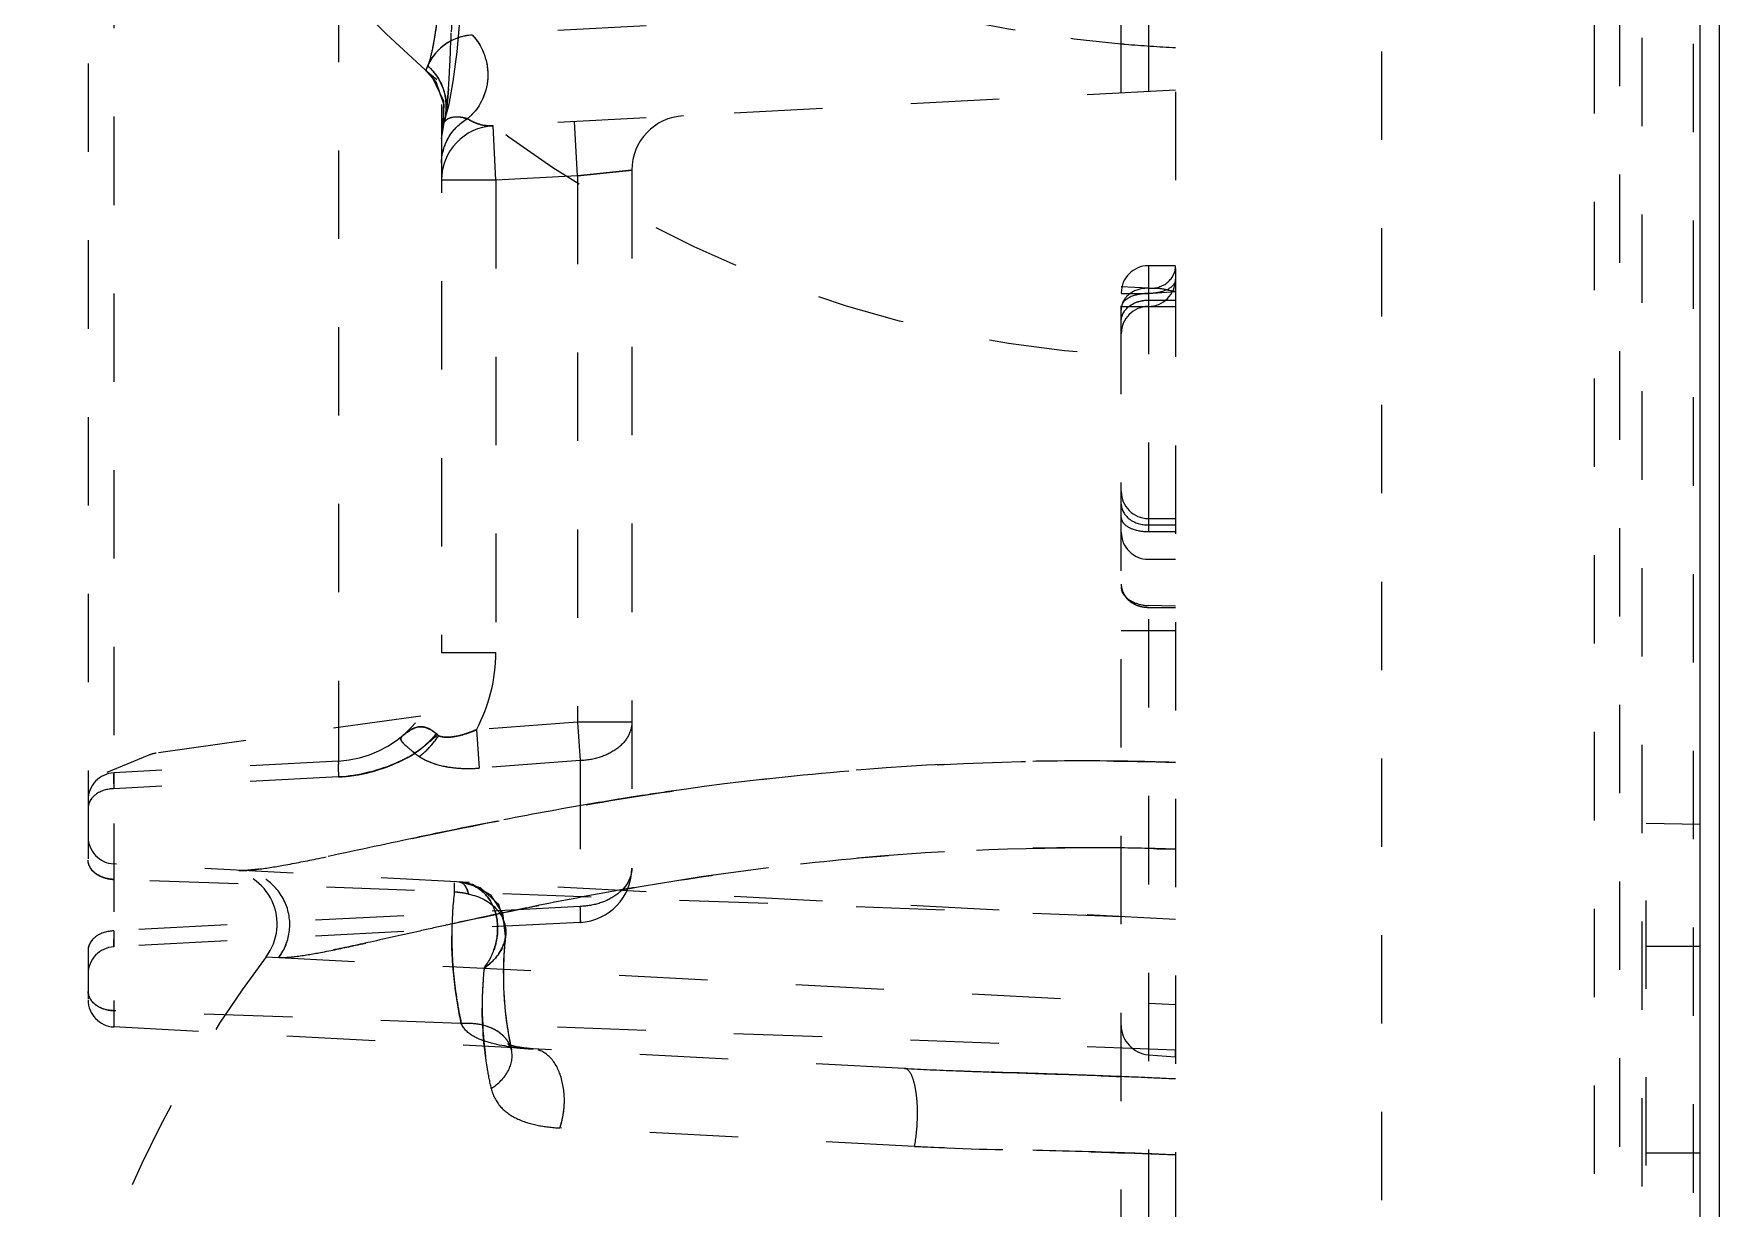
# Model space of a CAD drawing. Header units: millimetres. Extents: x -840 to 1682, y -9216 to -2117.
# Drawn here: x 212.55 to 243.7, y -6668.01 to -6646.3 of the extents above; entities that cross this region are included whole.
import ezdxf

# ---------------------------------------------------------------- set-up
doc = ezdxf.new("R2010")
doc.units = ezdxf.units.MM
doc.header["$LTSCALE"] = 16.335
doc.linetypes.add('HIDDEN', pattern=[0.2, 0.1, -0.1])
doc.layers.get('0').update_dxf_attribs({"linetype": 'CONTINUOUS'})
doc.layers.add('DEFAULT_2', color=8, linetype='HIDDEN')

msp = doc.modelspace()

# ---------------------------------------------------------------- linework, layer by layer
at = {"color": 7, "linetype": 'Continuous'}
for p, q in [((243.348, -6788.357), (243.348, -6448.357)), ((243.702, -6503.749), (243.702, -6712.961))]:
    msp.add_line(p, q, dxfattribs=at)
at = {"layer": 'DEFAULT_2', "color": 8, "linetype": 'HIDDEN'}
for p, q in [((241.875, -6501.891), (241.848, -6721.344)), ((241.39, -6502.393), (241.39, -6714.321)), ((243.225, -6713.463), (243.225, -6503.247)), ((242.273, -6512.431), (242.273, -6704.283)), ((237.461, -6512.683), (237.461, -6704.031)), ((233.652, -6516.697), (233.652, -6700.751)), ((232.647, -6647.397), (232.647, -6569.318)), ((220.084, -6611.674), (220.084, -6657.739)), ((213.552, -6620.718), (213.552, -6664.143)), ((214.028, -6621.699), (214.028, -6664.662)), ((233.149, -6636.003), (233.149, -6647.37)), ((218.179, -6641.926), (218.179, -6659.747)), ((233.652, -6645.646), (220.654, -6646.327)), ((220.225, -6647.604), (220.302, -6647.186)), ((233.652, -6647.344), (221.037, -6648.005)), ((220.139, -6647.916), (220.225, -6647.604)), ((220.084, -6648.242), (220.139, -6647.915)), ((220.11, -6647.963), (220.084, -6648.19)), ((220.139, -6647.915), (220.128, -6647.938)), ((220.139, -6647.916), (220.139, -6647.915)), ((221.089, -6649.009), (221.037, -6648.005)), ((222.597, -6648.93), (222.544, -6647.926)), ((221.089, -6649.009), (220.084, -6649.009)), ((222.597, -6648.93), (221.089, -6649.009)), ((221.089, -6649.009), (221.089, -6657.739)), ((223.602, -6648.824), (222.597, -6648.93)), ((222.597, -6648.93), (223.428, -6648.842)), ((222.597, -6648.93), (222.597, -6659.029)), ((223.428, -6648.842), (223.552, -6648.829)), ((223.552, -6648.829), (223.602, -6648.824)), ((223.602, -6648.824), (223.602, -6661.725)), ((233.149, -6650.591), (233.149, -6695.937)), ((233.652, -6650.591), (233.149, -6650.591)), ((232.647, -6695.434), (232.647, -6650.984)), ((233.149, -6651.008), (232.647, -6650.984)), ((232.647, -6651.104), (233.149, -6651.104)), ((233.149, -6651.104), (233.652, -6651.068)), ((233.149, -6651.227), (233.652, -6651.227)), ((232.647, -6651.345), (233.652, -6651.345)), ((233.149, -6655.264), (233.652, -6655.264)), ((233.149, -6655.382), (233.652, -6655.382)), ((233.149, -6655.505), (233.652, -6655.505)), ((233.652, -6656.018), (233.149, -6656.018)), ((233.401, -6656.879), (233.149, -6656.873)), ((233.652, -6656.886), (233.401, -6656.879)), ((233.149, -6656.906), (233.652, -6656.906)), ((232.647, -6657.335), (233.652, -6657.335)), ((220.084, -6657.739), (221.089, -6657.739)), ((219.705, -6658.914), (214.809, -6659.602)), ((222.597, -6659.029), (220.73, -6659.167)), ((222.597, -6659.029), (222.649, -6659.739)), ((223.602, -6659.029), (222.597, -6659.029)), ((220.73, -6659.167), (220.782, -6659.877)), ((214.672, -6659.638), (213.897, -6659.961)), ((218.179, -6659.747), (214.028, -6659.964)), ((222.649, -6659.739), (220.782, -6659.877)), ((222.649, -6659.739), (222.649, -6662.434)), ((218.179, -6660.041), (214.028, -6660.258)), ((242.348, -6677.026), (242.348, -6660.903)), ((243.348, -6660.918), (242.348, -6660.903)), ((233.652, -6662.676), (214.028, -6661.647)), ((232.647, -6662.624), (214.028, -6661.934)), ((220.322, -6662.168), (220.322, -6661.999)), ((220.659, -6662.027), (220.415, -6661.982)), ((221.005, -6662.232), (220.659, -6662.027)), ((223.361, -6662.136), (223.308, -6662.146)), ((222.649, -6662.434), (214.028, -6662.886)), ((221.22, -6662.56), (221.005, -6662.232)), ((221.275, -6662.85), (221.141, -6662.399)), ((222.649, -6662.728), (214.028, -6663.18)), ((221.269, -6662.983), (221.22, -6662.56)), ((221.268, -6662.987), (221.275, -6662.85)), ((221.269, -6662.983), (221.269, -6662.983)), ((216.843, -6663.364), (233.652, -6664.245)), ((243.348, -6663.174), (242.348, -6663.174)), ((233.652, -6665.088), (214.028, -6664.361)), ((228.643, -6665.428), (214.028, -6664.662)), ((221.325, -6664.983), (221.31, -6664.975)), ((221.335, -6664.988), (221.311, -6664.976)), ((221.466, -6665.029), (221.325, -6664.983)), ((221.371, -6665.064), (221.38, -6665.093)), ((221.374, -6665.072), (221.379, -6665.092)), ((221.379, -6665.092), (221.379, -6665.092)), ((221.726, -6665.065), (221.48, -6665.031)), ((221.777, -6665.068), (221.726, -6665.065)), ((233.149, -6665.174), (233.652, -6665.212)), ((233.651, -6665.212), (233.652, -6665.15)), ((233.652, -6665.15), (233.652, -6665.088)), ((230.555, -6665.505), (231.223, -6665.528)), ((231.223, -6665.528), (231.644, -6665.542)), ((232.279, -6665.565), (232.552, -6665.576)), ((232.552, -6665.576), (232.647, -6665.58)), ((232.732, -6665.583), (232.647, -6665.58)), ((228.828, -6666.872), (222.272, -6666.528)), ((243.348, -6666.993), (242.348, -6666.993))]:
    msp.add_line(p, q, dxfattribs=at)
for points in [[(220.302, -6647.186), (220.371, -6646.639), (220.433, -6645.932), (220.481, -6645.045), (220.51, -6643.968), (220.516, -6642.692)], [(219.795, -6646.98), (219.913, -6647.103), (220.119, -6647.546), (220.11, -6647.963)], [(219.795, -6646.98), (219.973, -6647.185), (220.128, -6647.608), (220.11, -6647.963)], [(219.795, -6646.98), (219.986, -6647.205), (220.13, -6647.618), (220.11, -6647.963)], [(221.141, -6662.399), (220.803, -6662.087), (220.414, -6661.982)], [(221.31, -6664.975), (221.32, -6664.984), (221.365, -6665.049), (221.374, -6665.072)], [(221.311, -6664.976), (221.316, -6664.98), (221.361, -6665.041), (221.371, -6665.064)], [(221.778, -6665.068), (221.493, -6665.035), (221.364, -6664.997)]]:
    msp.add_lwpolyline(points, dxfattribs=at)
for centre, radius, start, end in [((233.853, -6630.97), 21.306, 93.2449, 266.7551), ((220.703, -6647.285), 0.958, 92.9944, 160.197), ((234.813, -6622.343), 24.242, 262.6669, 264.8729), ((234.822, -6622.25), 24.336, 264.8716, 265.0508), ((234.826, -6622.201), 24.385, 265.0514, 267.24), ((219.175, -6647.647), 0.996, 5.0848, 27.0011), ((219.933, -6647.097), 1.001, 320.8614, 333.0803), ((224.607, -6648.824), 1.005, 93, 180), ((221.088, -6648.231), 1.004, 163.0316, 179.9866), ((221.089, -6649.009), 1.005, 93, 180), ((220.282, -6648.847), 1.012, 74.0268, 77.8713), ((221.04, -6647.111), 0.901, 237.8897, 247.9168), ((233.149, -6651.093), 0.502, 90, 180), ((233.149, -6650.842), 0.502, 270, 0), ((233, -6651.413), 0.354, 159.7427, 179.9679), ((233.149, -6651.847), 0.502, 90, 180), ((233.149, -6654.762), 0.502, 180, 270), ((233.149, -6655.515), 0.502, 180, 270), ((218.074, -6657.739), 2.01, 273, 0), ((218.074, -6657.739), 3.015, 331.7329, 0), ((218.651, -6658.159), 1.72, 314.7275, 320.8476), ((218.476, -6658.208), 1.889, 319.9172, 325.4805), ((219.927, -6657.363), 1.975, 287.9855, 290.8031), ((219.847, -6657.151), 2.201, 290.7977, 293.6334), ((214.892, -6660.199), 0.603, 98, 111.4547), ((218.023, -6657.049), 2.996, 273.0003, 301.3666), ((214.054, -6660.466), 0.502, 93, 180), ((218.016, -6656.988), 3.057, 273.0682, 281.5047), ((231.911, -6709.826), 50.082, 88.0079, 89.1597), ((240.041, -6659.856), 26.016, 180.6841, 180.8852), ((240.114, -6659.855), 26.089, 180.6876, 180.885), ((232.816, -6718.799), 59.107, 98.01902, 98.77363), ((234.547, -6729.187), 69.639, 99.67305, 101.11512), ((233.43, -6722.712), 63.068, 99.15917, 99.66159), ((233.207, -6721.336), 61.674, 98.9726, 99.15798), ((233.089, -6720.586), 60.915, 98.77086, 98.97263), ((239.7, -6755.578), 96.528, 101.09705, 102.02848), ((214.054, -6661.146), 0.502, 180, 267), ((232.025, -6707.547), 46.199, 87.9816, 89.2303), ((216.041, -6662.759), 1.005, 322.9724, 87), ((222.597, -6661.725), 1.005, 273, 0), ((214.054, -6661.245), 0.69, 262.6009, 267.865), ((227.5, -6662.991), 7.226, 173.4605, 178.904), ((220.173, -6664.167), 2.004, 78.1322, 85.7539), ((220.181, -6664.071), 1.909, 83.0703, 85.7682), ((220.166, -6664.216), 2.054, 78.2193, 83.1491), ((234.566, -6725.392), 64.241, 100.09309, 101.59253), ((233.581, -6719.933), 58.694, 99.87513, 100.02727), ((233.488, -6719.402), 58.154, 99.73882, 99.8751), ((237.344, -6739.183), 78.308, 101.55588, 101.89964), ((259.418, -6840.053), 181.566, 102.47931, 102.64087), ((241.496, -6758.824), 98.383, 101.9073, 102.51088), ((220.666, -6662.911), 0.607, 10.5167, 16.9448), ((232.904, -6663.192), 18.878, 179.0706, 179.5565), ((227.606, -6662.994), 7.331, 178.894, 185.7742), ((227.538, -6663.707), 6.311, 173.4133, 186.1377), ((227.474, -6663.705), 6.248, 173.3666, 179.6536), ((233.853, -6676.195), 21.306, 142.9724, 269.4595), ((214.054, -6663.682), 0.502, 93.0002, 180.0035), ((227.83, -6662.971), 7.557, 185.8002, 192.4415), ((227.799, -6664.271), 6.963, 174.2604, 180.3361), ((227.585, -6663.702), 6.358, 181.9135, 186.1358), ((214.054, -6664.161), 0.502, 180, 267), ((227.77, -6663.681), 6.544, 186.148, 191.5986), ((227.704, -6663.69), 6.478, 186.1335, 188.7128), ((227.823, -6663.671), 6.598, 188.7144, 191.588), ((220.904, -6665.198), 0.487, 12.6126, 27.2153), ((227.898, -6663.657), 6.674, 191.5836, 192.4202), ((221.952, -6660.662), 4.409, 262.3952, 264.5327), ((222.067, -6659.448), 5.628, 264.55, 267.0478), ((232.249, -6595.492), 70.03, 267.04841, 267.8254), ((234.885, -6528.968), 136.605, 267.77939, 267.92607), ((239.215, -6408.363), 257.288, 267.93442, 268.07102), ((223.679, -6893.966), 228.562, 87.84354, 88.00274), ((225.087, -6855.651), 190.221, 87.72251, 87.95478), ((226.981, -6807.93), 142.463, 87.31637, 87.72097), ((227.064, -6806.047), 140.578, 87.31424, 87.68963), ((229.611, -6755.76), 88.824, 87.39257, 88.04146)]:
    msp.add_arc(centre, radius, start, end, dxfattribs=at)
msp.add_ellipse((233.149, -6664.672), major_axis=(-0.362, 0.375), ratio=0.92858, start_param=0.766878, end_param=2.337674, dxfattribs=at)
for points, knots in [([(219.828, -6632.889), (219.895, -6634.623), (220.021, -6637.138), (220.134, -6640.346), (220.167, -6642.395), (220.145, -6644.102), (220.072, -6645.414), (219.983, -6646.246), (219.895, -6646.69), (219.852, -6646.839), (219.828, -6646.894)], [0, 0, 0, 0, 0.370856, 0.53831, 0.686003, 0.808857, 0.903183, 0.966978, 0.987274, 1, 1, 1, 1]), ([(220.139, -6647.915), (220.155, -6647.868), (220.175, -6647.726), (220.205, -6647.453), (220.231, -6647.051), (220.268, -6646.27), (220.296, -6645.003), (220.305, -6643.167), (220.286, -6640.961), (220.243, -6638.464), (220.186, -6635.767), (220.146, -6633.913), (220.128, -6632.968)], [0, 0, 0, 0, 0.009984, 0.02844, 0.055381, 0.090664, 0.185303, 0.309507, 0.458907, 0.627935, 0.810414, 1, 1, 1, 1]), ([(220.287, -6641.368), (220.301, -6642.6), (220.307, -6644.584), (220.266, -6646.569), (220.212, -6647.32)], [0, 0, 0, 0, 0.620552, 1, 1, 1, 1]), ([(220.49, -6641.421), (221.996, -6642.83), (225.595, -6645.069), (229.656, -6646.122), (231.719, -6646.387)], [0, 0, 0, 0, 0.497835, 1, 1, 1, 1]), ([(220.088, -6645.074), (220.073, -6645.305), (220.04, -6645.715), (219.977, -6646.25), (219.91, -6646.626), (219.859, -6646.825), (219.828, -6646.894)], [0, 0, 0, 0, 0.377124, 0.669487, 0.876625, 1, 1, 1, 1]), ([(220.654, -6646.327), (220.466, -6646.336), (220.087, -6646.474), (219.854, -6646.801), (219.795, -6646.98)], [0, 0, 0, 0, 0.500298, 1, 1, 1, 1]), ([(220.654, -6646.327), (220.479, -6646.336), (220.239, -6646.419), (220.02, -6646.606), (219.923, -6646.722), (219.861, -6646.824), (219.826, -6646.894), (219.81, -6646.94), (219.799, -6646.959), (219.8, -6646.978), (219.795, -6646.98)], [0, 0, 0, 0, 0.462249, 0.62451, 0.756376, 0.860621, 0.937041, 0.964348, 0.984064, 1, 1, 1, 1]), ([(220.654, -6646.327), (220.85, -6646.532), (221.062, -6647.13), (220.78, -6647.703), (220.56, -6647.874)], [0, 0, 0, 0, 0.504537, 1, 1, 1, 1]), ([(219.828, -6646.894), (219.823, -6646.906), (219.815, -6646.927), (219.802, -6646.955), (219.801, -6646.97), (219.793, -6646.978), (219.795, -6646.98)], [0, 0, 0, 0, 0.433041, 0.746462, 0.936351, 1, 1, 1, 1]), ([(219.828, -6646.894), (219.97, -6647.018), (220.187, -6647.356), (220.183, -6647.757), (220.128, -6647.938)], [0, 0, 0, 0, 0.500596, 1, 1, 1, 1]), ([(220.212, -6647.32), (220.203, -6647.452), (220.183, -6647.65), (220.161, -6647.851), (220.139, -6647.915)], [0, 0, 0, 0, 0.661477, 1, 1, 1, 1]), ([(220.56, -6647.874), (220.472, -6647.849), (220.337, -6647.824), (220.178, -6647.881), (220.137, -6647.934), (220.11, -6647.956), (220.11, -6647.963)], [0, 0, 0, 0, 0.564453, 0.820502, 0.95586, 1, 1, 1, 1]), ([(220.56, -6647.874), (220.472, -6647.849), (220.336, -6647.825), (220.179, -6647.881), (220.136, -6647.934), (220.11, -6647.955), (220.11, -6647.963)], [0, 0, 0, 0, 0.564446, 0.820491, 0.955853, 1, 1, 1, 1]), ([(220.084, -6648.698), (220.084, -6648.535), (220.174, -6648.201), (220.418, -6647.959), (220.56, -6647.874)], [0, 0, 0, 0, 0.496094, 1, 1, 1, 1]), ([(220.084, -6648.698), (220.084, -6648.535), (220.174, -6648.201), (220.418, -6647.959), (220.56, -6647.874)], [0, 0, 0, 0, 0.496093, 1, 1, 1, 1]), ([(220.11, -6647.963), (220.114, -6647.964), (220.118, -6647.94), (220.129, -6647.936), (220.137, -6647.928)], [0, 0, 0, 0, 0.249021, 1, 1, 1, 1]), ([(220.11, -6647.963), (220.114, -6647.964), (220.118, -6647.94), (220.129, -6647.936), (220.137, -6647.928)], [0, 0, 0, 0, 0.249012, 1, 1, 1, 1]), ([(220.11, -6647.963), (220.111, -6647.962), (220.119, -6647.95), (220.127, -6647.938), (220.137, -6647.928)], [0, 0, 0, 0, 0.062548, 1, 1, 1, 1]), ([(233.149, -6651.008), (233.275, -6651.014), (233.53, -6650.949), (233.652, -6650.707), (233.652, -6650.598)], [0, 0, 0, 0, 0.535926, 1, 1, 1, 1]), ([(233.652, -6650.842), (233.652, -6650.878), (233.602, -6650.985), (233.41, -6651.08), (233.243, -6651.104), (233.149, -6651.104)], [0, 0, 0, 0, 0.176011, 0.535957, 1, 1, 1, 1]), ([(232.647, -6651.611), (232.647, -6651.508), (232.787, -6651.284), (233.025, -6651.227), (233.149, -6651.227)], [0, 0, 0, 0, 0.453467, 1, 1, 1, 1]), ([(233.149, -6651.008), (233.11, -6651.006), (232.964, -6651.013), (232.819, -6651.083), (232.747, -6651.162)], [0, 0, 0, 0, 0.2664, 1, 1, 1, 1]), ([(233.149, -6651.104), (233.111, -6651.104), (232.973, -6651.113), (232.832, -6651.151), (232.749, -6651.208)], [0, 0, 0, 0, 0.275511, 1, 1, 1, 1]), ([(232.647, -6654.997), (232.647, -6655.1), (232.787, -6655.324), (233.025, -6655.382), (233.149, -6655.382)], [0, 0, 0, 0, 0.453467, 1, 1, 1, 1]), ([(232.647, -6655.243), (232.647, -6655.278), (232.696, -6655.386), (232.888, -6655.481), (233.055, -6655.505), (233.149, -6655.505)], [0, 0, 0, 0, 0.175996, 0.535884, 1, 1, 1, 1]), ([(232.647, -6656.478), (232.647, -6656.59), (232.773, -6656.831), (233.024, -6656.906), (233.149, -6656.906)], [0, 0, 0, 0, 0.472111, 1, 1, 1, 1]), ([(232.72, -6656.7), (232.73, -6656.712), (232.781, -6656.761), (232.844, -6656.798), (232.894, -6656.819)], [0, 0, 0, 0, 0.228869, 1, 1, 1, 1]), ([(223.602, -6659.029), (223.602, -6659.12), (223.545, -6659.315), (223.325, -6659.542), (223.014, -6659.694), (222.774, -6659.734), (222.649, -6659.739)], [0, 0, 0, 0, 0.210427, 0.445359, 0.711824, 1, 1, 1, 1]), ([(219.359, -6659.285), (219.346, -6659.296), (219.311, -6659.35), (219.433, -6659.477), (219.521, -6659.545), (219.588, -6659.601)], [0, 0, 0, 0, 0.118962, 0.391288, 1, 1, 1, 1]), ([(219.585, -6659.599), (219.537, -6659.558), (219.463, -6659.498), (219.375, -6659.419), (219.336, -6659.365), (219.328, -6659.314), (219.349, -6659.294), (219.359, -6659.285)], [0, 0, 0, 0, 0.439751, 0.670916, 0.816388, 0.904639, 1, 1, 1, 1]), ([(219.359, -6659.285), (219.453, -6659.208), (219.682, -6659.025), (219.937, -6659.19), (220.033, -6659.278)], [0, 0, 0, 0, 0.483917, 1, 1, 1, 1]), ([(220.026, -6659.277), (219.972, -6659.227), (219.871, -6659.141), (219.61, -6659.079), (219.453, -6659.208), (219.359, -6659.285)], [0, 0, 0, 0, 0.290584, 0.519783, 1, 1, 1, 1]), ([(219.542, -6659.158), (219.526, -6659.166), (219.462, -6659.203), (219.403, -6659.249), (219.359, -6659.285)], [0, 0, 0, 0, 0.233972, 1, 1, 1, 1]), ([(219.585, -6659.599), (219.622, -6659.576), (219.769, -6659.476), (219.899, -6659.35), (219.984, -6659.245)], [0, 0, 0, 0, 0.240035, 1, 1, 1, 1]), ([(219.585, -6659.599), (219.609, -6659.584), (219.707, -6659.52), (219.798, -6659.443), (219.861, -6659.381)], [0, 0, 0, 0, 0.241471, 1, 1, 1, 1]), ([(219.588, -6659.601), (219.663, -6659.556), (219.802, -6659.44), (219.939, -6659.325), (220.009, -6659.265)], [0, 0, 0, 0, 0.487565, 1, 1, 1, 1]), ([(219.673, -6659.664), (219.706, -6659.639), (219.841, -6659.525), (219.956, -6659.389), (220.032, -6659.278)], [0, 0, 0, 0, 0.236558, 1, 1, 1, 1]), ([(219.834, -6659.141), (219.851, -6659.148), (219.923, -6659.186), (219.987, -6659.236), (220.033, -6659.278)], [0, 0, 0, 0, 0.228191, 1, 1, 1, 1]), ([(220.73, -6659.167), (220.615, -6659.217), (220.438, -6659.279), (220.199, -6659.314), (220.077, -6659.302), (220.026, -6659.277)], [0, 0, 0, 0, 0.514284, 0.765284, 1, 1, 1, 1]), ([(218.179, -6660.041), (218.307, -6660.034), (218.8, -6659.976), (219.278, -6659.795), (219.591, -6659.604)], [0, 0, 0, 0, 0.258855, 1, 1, 1, 1]), ([(219.595, -6659.606), (219.493, -6659.669), (219.049, -6659.892), (218.555, -6660.02), (218.179, -6660.041)], [0, 0, 0, 0, 0.241076, 1, 1, 1, 1]), ([(219.588, -6659.601), (219.612, -6659.586), (219.712, -6659.524), (219.797, -6659.442), (219.865, -6659.384)], [0, 0, 0, 0, 0.241656, 1, 1, 1, 1]), ([(219.673, -6659.664), (219.695, -6659.647), (219.784, -6659.574), (219.865, -6659.491), (219.921, -6659.424)], [0, 0, 0, 0, 0.238927, 1, 1, 1, 1]), ([(219.673, -6659.664), (219.747, -6659.713), (220.095, -6659.875), (220.491, -6659.899), (220.782, -6659.877)], [0, 0, 0, 0, 0.234155, 1, 1, 1, 1]), ([(219.673, -6659.664), (219.706, -6659.686), (219.852, -6659.768), (220.015, -6659.818), (220.14, -6659.843)], [0, 0, 0, 0, 0.238104, 1, 1, 1, 1]), ([(214.028, -6659.964), (214.026, -6659.964), (214.028, -6659.974), (214.025, -6659.985), (214.026, -6660.011), (214.025, -6660.06), (214.026, -6660.144), (214.027, -6660.216), (214.028, -6660.258)], [0, 0, 0, 0, 0.016895, 0.066179, 0.147596, 0.260413, 0.57565, 1, 1, 1, 1]), ([(214.027, -6660.167), (214.026, -6660.145), (214.026, -6660.084), (214.025, -6660.022), (214.026, -6659.981)], [0, 0, 0, 0, 0.346272, 1, 1, 1, 1]), ([(214.027, -6660.168), (214.026, -6660.147), (214.026, -6660.085), (214.025, -6660.022), (214.026, -6659.982)], [0, 0, 0, 0, 0.345918, 1, 1, 1, 1]), ([(216.34, -6661.769), (216.45, -6661.774), (216.728, -6661.747), (217.216, -6661.667), (217.854, -6661.539), (218.96, -6661.303), (220.599, -6660.95), (222.818, -6660.528), (225.308, -6660.15), (228.941, -6659.772), (231.753, -6659.708), (233.652, -6659.774)], [0, 0, 0, 0, 0.018926, 0.047537, 0.085091, 0.13063, 0.2416, 0.372922, 0.518516, 0.673791, 1, 1, 1, 1]), ([(218.179, -6659.747), (218.173, -6659.747), (218.181, -6659.787), (218.171, -6659.83), (218.178, -6659.929), (218.178, -6659.999), (218.179, -6660.041)], [0, 0, 0, 0, 0.067041, 0.261249, 0.57643, 1, 1, 1, 1]), ([(219.326, -6659.748), (219.271, -6659.773), (219.046, -6659.873), (218.808, -6659.946), (218.625, -6659.983)], [0, 0, 0, 0, 0.245044, 1, 1, 1, 1]), ([(232.645, -6659.749), (231.947, -6659.739), (229.248, -6659.756), (226.551, -6659.991), (224.57, -6660.27)], [0, 0, 0, 0, 0.25865, 1, 1, 1, 1]), ([(214.028, -6660.258), (213.909, -6660.262), (213.69, -6660.314), (213.552, -6660.519), (213.552, -6660.613)], [0, 0, 0, 0, 0.55884, 1, 1, 1, 1]), ([(219.584, -6661.169), (219.018, -6661.289), (218.065, -6661.495), (217.109, -6661.694), (216.716, -6661.744)], [0, 0, 0, 0, 0.5938, 1, 1, 1, 1]), ([(217.079, -6663.377), (217.182, -6663.382), (217.441, -6663.356), (217.897, -6663.279), (218.493, -6663.154), (219.533, -6662.922), (221.084, -6662.573), (223.197, -6662.15), (225.584, -6661.768), (229.091, -6661.38), (231.812, -6661.312), (233.652, -6661.377)], [0, 0, 0, 0, 0.018444, 0.046306, 0.082976, 0.12762, 0.237154, 0.367863, 0.513763, 0.670141, 1, 1, 1, 1]), ([(232.645, -6661.352), (231.855, -6661.342), (228.843, -6661.378), (225.839, -6661.71), (223.651, -6662.086)], [0, 0, 0, 0, 0.262593, 1, 1, 1, 1]), ([(214.028, -6661.934), (213.909, -6661.93), (213.69, -6661.878), (213.552, -6661.673), (213.552, -6661.58)], [0, 0, 0, 0, 0.55884, 1, 1, 1, 1]), ([(213.615, -6661.752), (213.625, -6661.765), (213.674, -6661.819), (213.737, -6661.859), (213.788, -6661.881)], [0, 0, 0, 0, 0.235001, 1, 1, 1, 1]), ([(214.028, -6661.934), (213.986, -6661.933), (213.835, -6661.914), (213.683, -6661.839), (213.615, -6661.752)], [0, 0, 0, 0, 0.273304, 1, 1, 1, 1]), ([(216.716, -6661.744), (216.679, -6661.749), (216.554, -6661.763), (216.428, -6661.773), (216.34, -6661.769)], [0, 0, 0, 0, 0.302696, 1, 1, 1, 1]), ([(217.079, -6663.377), (217.186, -6663.233), (217.324, -6662.881), (217.232, -6662.328), (216.874, -6661.898), (216.517, -6661.778), (216.341, -6661.769)], [0, 0, 0, 0, 0.25102, 0.502107, 0.751765, 1, 1, 1, 1]), ([(223.602, -6661.725), (223.602, -6661.816), (223.545, -6662.01), (223.325, -6662.238), (223.014, -6662.389), (222.774, -6662.43), (222.649, -6662.434)], [0, 0, 0, 0, 0.210427, 0.445358, 0.711823, 1, 1, 1, 1]), ([(223.602, -6661.725), (223.602, -6661.762), (223.584, -6661.919), (223.493, -6662.062), (223.407, -6662.145)], [0, 0, 0, 0, 0.238749, 1, 1, 1, 1]), ([(220.45, -6664.599), (220.406, -6664.398), (220.263, -6663.597), (220.253, -6662.772), (220.322, -6662.168)], [0, 0, 0, 0, 0.252816, 1, 1, 1, 1]), ([(220.416, -6661.982), (220.565, -6661.99), (220.877, -6662.117), (221.13, -6662.563), (221.135, -6663.096), (220.981, -6663.433), (220.87, -6663.575)], [0, 0, 0, 0, 0.224302, 0.464634, 0.728649, 1, 1, 1, 1]), ([(220.416, -6661.982), (220.433, -6661.983), (220.528, -6662.021), (220.563, -6662.129), (220.586, -6662.205)], [0, 0, 0, 0, 0.178562, 1, 1, 1, 1]), ([(220.586, -6662.205), (220.579, -6662.183), (220.556, -6662.114), (220.52, -6662.044), (220.481, -6662.011)], [0, 0, 0, 0, 0.303051, 1, 1, 1, 1]), ([(220.87, -6663.575), (220.967, -6663.451), (221.11, -6663.16), (221.144, -6662.69), (220.989, -6662.267), (220.76, -6662.08), (220.636, -6662.03)], [0, 0, 0, 0, 0.267095, 0.530172, 0.774931, 1, 1, 1, 1]), ([(220.586, -6662.205), (220.78, -6662.245), (221.065, -6662.383), (221.261, -6662.715), (221.279, -6662.897), (221.269, -6662.983)], [0, 0, 0, 0, 0.530261, 0.768663, 1, 1, 1, 1]), ([(222.649, -6662.728), (222.656, -6662.728), (222.648, -6662.688), (222.657, -6662.645), (222.651, -6662.546), (222.651, -6662.476), (222.649, -6662.434)], [0, 0, 0, 0, 0.067041, 0.261249, 0.57643, 1, 1, 1, 1]), ([(222.653, -6662.694), (222.653, -6662.702), (222.651, -6662.71), (222.652, -6662.728), (222.649, -6662.728)], [0, 0, 0, 0, 0.739717, 1, 1, 1, 1]), ([(214.028, -6662.886), (213.909, -6662.891), (213.69, -6662.943), (213.552, -6663.147), (213.552, -6663.241)], [0, 0, 0, 0, 0.558839, 1, 1, 1, 1]), ([(214.028, -6662.886), (214.027, -6662.928), (214.026, -6663), (214.025, -6663.085), (214.026, -6663.133), (214.025, -6663.159), (214.028, -6663.17), (214.026, -6663.18), (214.028, -6663.18)], [0, 0, 0, 0, 0.424555, 0.740285, 0.853068, 0.934325, 0.983384, 1, 1, 1, 1]), ([(214.028, -6663.18), (214.025, -6663.18), (214.029, -6663.162), (214.024, -6663.143), (214.027, -6663.097), (214.026, -6663.065), (214.026, -6663.046)], [0, 0, 0, 0, 0.064087, 0.254142, 0.567844, 1, 1, 1, 1]), ([(219.684, -6662.888), (219.379, -6662.956), (218.825, -6663.081), (218.08, -6663.243), (217.519, -6663.345), (217.202, -6663.383), (217.079, -6663.377)], [0, 0, 0, 0, 0.353043, 0.642719, 0.86054, 1, 1, 1, 1]), ([(220.87, -6663.576), (220.976, -6663.503), (221.158, -6663.333), (221.255, -6663.098), (221.269, -6662.983)], [0, 0, 0, 0, 0.526565, 1, 1, 1, 1]), ([(221.268, -6662.987), (221.261, -6663.043), (221.2, -6663.279), (221.022, -6663.471), (220.87, -6663.576)], [0, 0, 0, 0, 0.23398, 1, 1, 1, 1]), ([(220.87, -6663.578), (220.815, -6664.131), (220.831, -6664.884), (220.964, -6665.615), (221.004, -6665.799)], [0, 0, 0, 0, 0.74724, 1, 1, 1, 1]), ([(214.028, -6664.361), (213.909, -6664.356), (213.69, -6664.304), (213.552, -6664.099), (213.552, -6664.006)], [0, 0, 0, 0, 0.55884, 1, 1, 1, 1]), ([(213.615, -6664.178), (213.625, -6664.192), (213.674, -6664.245), (213.737, -6664.285), (213.788, -6664.307)], [0, 0, 0, 0, 0.235001, 1, 1, 1, 1]), ([(221.004, -6665.799), (220.977, -6665.676), (220.882, -6665.186), (220.838, -6664.685), (220.836, -6664.312)], [0, 0, 0, 0, 0.252157, 1, 1, 1, 1]), ([(221.379, -6665.092), (221.362, -6665.014), (221.281, -6664.857), (221.061, -6664.691), (220.772, -6664.6), (220.56, -6664.591), (220.45, -6664.599)], [0, 0, 0, 0, 0.211532, 0.445221, 0.710469, 1, 1, 1, 1]), ([(221.778, -6665.068), (221.52, -6665.055), (221.139, -6665.014), (220.68, -6664.862), (220.489, -6664.7), (220.45, -6664.599)], [0, 0, 0, 0, 0.530398, 0.77666, 1, 1, 1, 1]), ([(221.336, -6664.973), (221.317, -6664.936), (221.213, -6664.784), (221.042, -6664.688), (220.908, -6664.647)], [0, 0, 0, 0, 0.230218, 1, 1, 1, 1]), ([(221.004, -6665.799), (221.131, -6665.715), (221.345, -6665.516), (221.407, -6665.216), (221.379, -6665.092)], [0, 0, 0, 0, 0.546261, 1, 1, 1, 1]), ([(222.272, -6666.528), (222.326, -6666.373), (222.38, -6666.044), (222.316, -6665.579), (222.125, -6665.204), (221.887, -6665.074), (221.778, -6665.068)], [0, 0, 0, 0, 0.287835, 0.570139, 0.809408, 1, 1, 1, 1]), ([(231.876, -6665.55), (231.605, -6665.541), (230.528, -6665.504), (229.45, -6665.471), (228.643, -6665.428)], [0, 0, 0, 0, 0.251231, 1, 1, 1, 1]), ([(228.828, -6666.872), (228.858, -6666.711), (228.89, -6666.388), (228.88, -6665.999), (228.831, -6665.72), (228.782, -6665.556), (228.705, -6665.432), (228.643, -6665.428)], [0, 0, 0, 0, 0.32499, 0.640397, 0.772013, 0.877207, 1, 1, 1, 1]), ([(221.004, -6665.799), (221.031, -6665.922), (221.151, -6666.156), (221.475, -6666.376), (221.858, -6666.491), (222.13, -6666.521), (222.272, -6666.528)], [0, 0, 0, 0, 0.240958, 0.477251, 0.729229, 1, 1, 1, 1]), ([(222.272, -6666.528), (222.285, -6666.49), (222.332, -6666.332), (222.354, -6666.166), (222.355, -6666.041)], [0, 0, 0, 0, 0.242411, 1, 1, 1, 1]), ([(228.828, -6666.872), (229.623, -6666.913), (231.232, -6666.943), (232.84, -6666.991), (233.652, -6667.028)], [0, 0, 0, 0, 0.495058, 1, 1, 1, 1]), ([(232.647, -6666.988), (232.004, -6666.966), (230.731, -6666.935), (229.458, -6666.905), (228.828, -6666.872)], [0, 0, 0, 0, 0.504725, 1, 1, 1, 1])]:
    msp.add_open_spline(points, degree=3, knots=knots, dxfattribs=at)
for points in [[(220.654, -6646.327), (220.753, -6646.431), (220.829, -6646.559), (220.877, -6646.694)], [(220.062, -6647.195), (220.004, -6647.081), (219.924, -6646.978), (219.828, -6646.894)], [(220.877, -6646.694), (220.926, -6646.832), (220.947, -6646.983), (220.938, -6647.129)], [(220.877, -6646.694), (220.926, -6646.832), (220.947, -6646.983), (220.938, -6647.129)], [(220.877, -6646.694), (220.926, -6646.832), (220.947, -6646.983), (220.938, -6647.129)], [(220.938, -6647.129), (220.929, -6647.274), (220.891, -6647.42), (220.825, -6647.55)], [(220.128, -6647.938), (220.165, -6647.817), (220.178, -6647.686), (220.167, -6647.56)], [(220.709, -6647.728), (220.665, -6647.782), (220.615, -6647.832), (220.56, -6647.874)], [(220.709, -6647.728), (220.665, -6647.782), (220.615, -6647.832), (220.56, -6647.874)], [(220.084, -6648.698), (220.084, -6648.482), (220.168, -6648.256), (220.306, -6648.091)], [(220.306, -6648.091), (220.378, -6648.005), (220.465, -6647.931), (220.56, -6647.874)], [(220.306, -6648.091), (220.378, -6648.005), (220.465, -6647.931), (220.56, -6647.874)], [(220.306, -6648.091), (220.378, -6648.005), (220.465, -6647.931), (220.56, -6647.875)], [(220.497, -6647.858), (220.518, -6647.863), (220.539, -6647.869), (220.56, -6647.875)], [(221.037, -6648.005), (220.872, -6648.014), (220.7, -6647.962), (220.56, -6647.874)], [(221.037, -6648.005), (220.872, -6648.014), (220.7, -6647.962), (220.56, -6647.874)], [(221.037, -6648.005), (220.872, -6648.014), (220.7, -6647.962), (220.56, -6647.874)], [(220.698, -6647.945), (220.749, -6647.966), (220.802, -6647.982), (220.856, -6647.992)], [(220.856, -6647.992), (220.915, -6648.004), (220.976, -6648.008), (221.037, -6648.005)], [(232.747, -6651.162), (232.713, -6651.199), (232.686, -6651.242), (232.669, -6651.288)], [(232.749, -6651.208), (232.718, -6651.229), (232.689, -6651.256), (232.669, -6651.288)], [(232.898, -6651.278), (232.976, -6651.244), (233.064, -6651.227), (233.149, -6651.227)], [(233.401, -6651.02), (233.318, -6651.007), (233.233, -6651.012), (233.149, -6651.008)], [(233.652, -6651.068), (233.567, -6651.064), (233.485, -6651.032), (233.401, -6651.02)], [(232.647, -6656.478), (232.647, -6656.562), (232.68, -6656.651), (232.732, -6656.717)], [(232.647, -6656.53), (232.647, -6656.56), (232.654, -6656.591), (232.666, -6656.618)], [(232.72, -6656.7), (232.698, -6656.676), (232.679, -6656.648), (232.666, -6656.618)], [(232.732, -6656.717), (232.776, -6656.773), (232.835, -6656.818), (232.898, -6656.849)], [(232.894, -6656.819), (232.975, -6656.853), (233.064, -6656.871), (233.152, -6656.873)], [(232.898, -6656.849), (232.975, -6656.887), (233.063, -6656.906), (233.149, -6656.906)], [(219.865, -6659.384), (219.912, -6659.343), (219.962, -6659.306), (220.009, -6659.265)], [(220.033, -6659.278), (220.11, -6659.315), (220.204, -6659.311), (220.289, -6659.299)], [(220.289, -6659.299), (220.373, -6659.288), (220.456, -6659.267), (220.537, -6659.241)], [(220.73, -6659.167), (220.659, -6659.198), (220.588, -6659.225), (220.514, -6659.248)], [(219.595, -6659.606), (219.508, -6659.659), (219.418, -6659.705), (219.326, -6659.748)], [(219.591, -6659.604), (219.617, -6659.625), (219.645, -6659.645), (219.673, -6659.664)], [(220.14, -6659.843), (220.239, -6659.863), (220.341, -6659.875), (220.443, -6659.881)], [(220.443, -6659.881), (220.556, -6659.887), (220.669, -6659.885), (220.782, -6659.877)], [(213.578, -6660.5), (213.561, -6660.535), (213.552, -6660.574), (213.552, -6660.613)], [(213.615, -6660.441), (213.6, -6660.459), (213.588, -6660.479), (213.578, -6660.5)], [(213.615, -6660.441), (213.6, -6660.459), (213.588, -6660.479), (213.578, -6660.5)], [(213.615, -6661.752), (213.577, -6661.704), (213.552, -6661.641), (213.552, -6661.58)], [(213.788, -6661.881), (213.844, -6661.905), (213.904, -6661.921), (213.965, -6661.929)], [(220.481, -6662.011), (220.463, -6661.995), (220.439, -6661.983), (220.416, -6661.982)], [(220.636, -6662.03), (220.566, -6662.002), (220.491, -6661.986), (220.416, -6661.982)], [(221.269, -6662.983), (221.276, -6662.922), (221.274, -6662.86), (221.263, -6662.8)], [(213.615, -6663.069), (213.577, -6663.117), (213.552, -6663.18), (213.552, -6663.241)], [(217.079, -6663.377), (217.165, -6663.262), (217.227, -6663.125), (217.257, -6662.984)], [(213.552, -6664.006), (213.552, -6664.067), (213.577, -6664.13), (213.615, -6664.178)], [(213.788, -6664.307), (213.863, -6664.34), (213.946, -6664.358), (214.028, -6664.361)]]:
    msp.add_open_spline(points, degree=3, dxfattribs=at)

doc.saveas('drawing.dxf')
